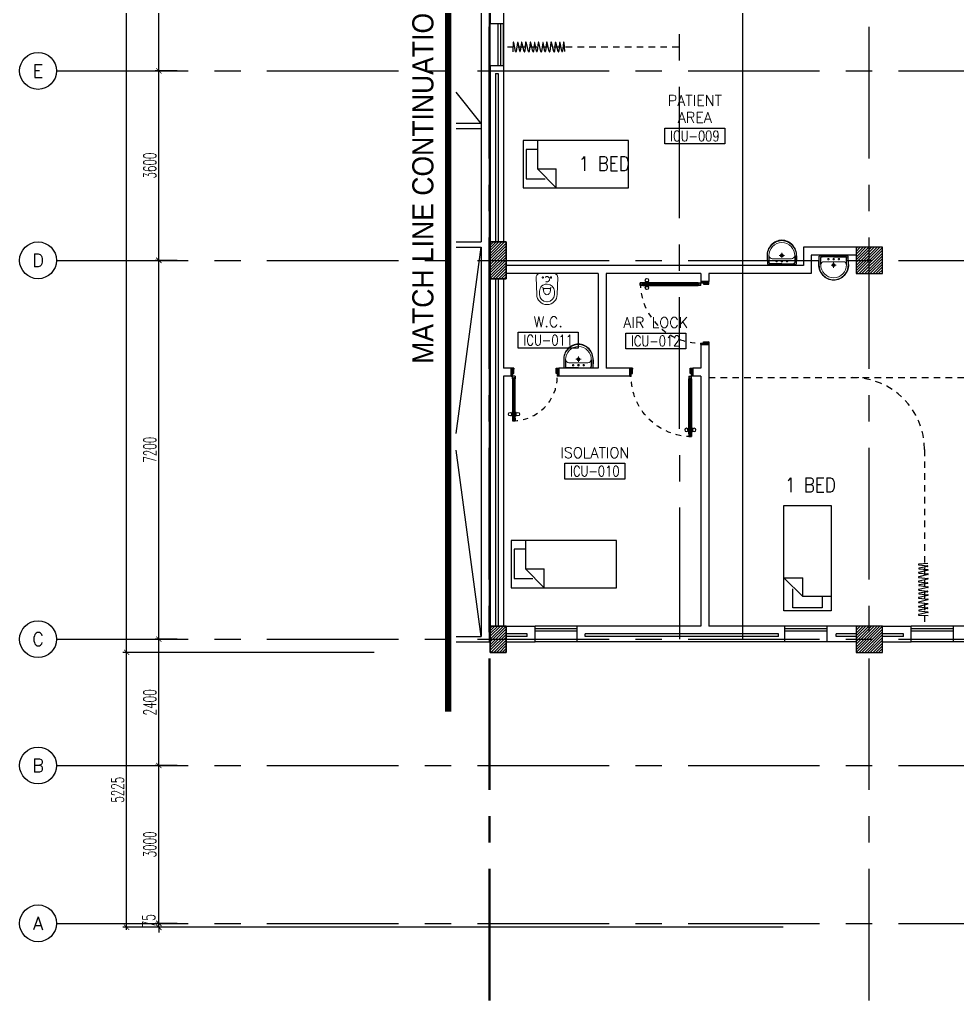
# Model space of a CAD drawing. Extents: x 0 to 93.9, y -1.5 to 78.
# Drawn here: x 0 to 17.82, y -1.46 to 17.17 of the extents above; entities that cross this region are included whole.
import ezdxf
from ezdxf.enums import TextEntityAlignment as Align

# ---------------------------------------------------------------- set-up
doc = ezdxf.new("R2010")
doc.units = 0
doc.header["$MEASUREMENT"] = 0
doc.header["$PDMODE"] = 34
for name, pattern in [('CENTER2', [1.125, 0.75, -0.125, 0.125, -0.125]), ('CENTERX2', [4, 2.5, -0.5, 0.5, -0.5]), ('DASHED', [0.75, 0.5, -0.25]), ('HIDDEN', [0.375, 0.25, -0.125]), ('HIDDEN2', [0.1875, 0.125, -0.0625])]:
    doc.linetypes.add(name, pattern=pattern)
doc.layers.get('0').update_dxf_attribs({"color": 11, "linetype": 'CONTINUOUS'})
doc.layers.get('DEFPOINTS').update_dxf_attribs({"color": 11, "linetype": 'CONTINUOUS'})
for name, color, linetype in [('A_CUBICLE_CURTAINS', 11, 'HIDDEN'), ('AX-CR', 11, 'CONTINUOUS'), ('AX-DIM', 11, 'CONTINUOUS'), ('AX-TXT', 11, 'CONTINUOUS'), ('AXES', 11, 'CENTERX2'), ('COL', 11, 'CONTINUOUS'), ('D_CURTAIN', 11, 'HIDDEN'), ('DOOR', 11, 'CONTINUOUS'), ('ELEV', 11, 'CONTINUOUS'), ('FIX', 11, 'CONTINUOUS'), ('FUR', 11, 'CONTINUOUS'), ('HAT', 11, 'CONTINUOUS'), ('INSUL', 11, 'CONTINUOUS'), ('RM-BOX', 11, 'CONTINUOUS'), ('RM-NAME', 11, 'CONTINUOUS'), ('RM-NO', 11, 'CONTINUOUS'), ('ROOF', 11, 'CONTINUOUS'), ('RS20', 11, 'CONTINUOUS'), ('SHAFT', 11, 'CONTINUOUS'), ('SUNI-FUR', 11, 'CONTINUOUS'), ('TXT1', 11, 'CONTINUOUS'), ('WALL', 11, 'CONTINUOUS'), ('WIN', 11, 'CONTINUOUS')]:
    doc.layers.add(name, color=color, linetype=linetype)
doc.styles.add('ROMANS', font='ROMANS.shx', dxfattribs={"width": 0.6})
doc.styles.add('RS20', font='ROMANS.shx', dxfattribs={"height": 0.2})
doc.styles.add('TTXT', font='swisse.ttf', dxfattribs={"width": 0.6})
doc.dimstyles.new('STANDARD in', dxfattribs={"dimtxt": 0.24, "dimasz": 0.1, "dimexe": 0.07, "dimexo": 0.05, "dimgap": 0.05, "dimtad": 1, "dimdec": 0, "dimlfac": 1000, "dimzin": 0, "dimdsep": 46, "dimtxsty": 'ROMANS', "dimblk": 'ARCHTICK', "dimcen": 0.05, "dimdle": 0.05, "dimclrd": 7, "dimclre": 7, "dimclrt": 2, "dimadec": 0, "dimazin": 0, "dimtfac": 1, "dimtdec": 0, "dimtmove": 2, "dimatfit": 3, "dimldrblk": 'ARCHTICK', "dimfxl": 0, "dimtolj": 1, "dimtzin": 0, "dimarcsym": 0})

# ---------------------------------------------------------------- blocks, each defined once
blk = doc.blocks.new('*X80')
at = {"color": 0}
for p, q in [((73379, 118298), (73831, 118750)), ((73379, 118351), (73778, 118750)), ((73379, 118404), (73725, 118750)), ((73379, 118457), (73672, 118750)), ((73379, 118510), (73619, 118750)), ((73379, 118563), (73566, 118750)), ((73379, 118616), (73513, 118750)), ((73379, 118669), (73460, 118750)), ((73379, 118722), (73407, 118750)), ((73384, 118250), (73879, 118745)), ((73437, 118250), (73879, 118692)), ((73490, 118250), (73879, 118639)), ((73543, 118250), (73879, 118586)), ((73596, 118250), (73879, 118533)), ((73649, 118250), (73879, 118480)), ((73702, 118250), (73879, 118427)), ((73755, 118250), (73879, 118374)), ((73808, 118250), (73879, 118321)), ((73861, 118250), (73879, 118268))]:
    blk.add_line(p, q, dxfattribs=at)
blk = doc.blocks.new('AXL')
at = {"layer": 'AX-CR'}
blk.add_circle((-350, 0), 350, dxfattribs=at)
at = {"layer": 'AX-TXT', "style": 'ROMANS'}
blk.add_attdef('AX', text='', height=250, dxfattribs=at).set_placement((-350, 0), align=Align.MIDDLE)
blk = doc.blocks.new('_ARCHTICK')
at = {"color": 0, "linetype": 'ByBlock', "const_width": 0.15}
blk.add_lwpolyline([(-0.5, -0.5), (0.5, 0.5)], dxfattribs=at)
blk = doc.blocks.new('*D125')
at = {"layer": 'AX-DIM', "color": 7, "lineweight": -2, "ltscale": 0.3}
for p, q in [((2.033, 5.1), (2.033, 64.52)), ((6.055, 64.47), (1.963, 64.47)), ((6.734, 5.15), (1.963, 5.15))]:
    blk.add_line(p, q, dxfattribs=at)
at = {"layer": 'DEFPOINTS', "color": 0, "ltscale": 0.3}
for p in [(2.033, 64.47), (6.105, 64.47), (6.784, 5.15)]:
    blk.add_point(p, dxfattribs=at)
at = {"layer": 'AX-DIM', "color": 7, "lineweight": -2, "ltscale": 0.3, "xscale": 0.1, "yscale": 0.1, "zscale": 0.1}
for p, rotation in [((2.033, 64.47), 90), ((2.033, 5.15), 270)]:
    blk.add_blockref('_ARCHTICK', p, dxfattribs=dict(at, rotation=rotation))
at = {"layer": 'AX-DIM', "color": 2, "ltscale": 0.3, "insert": (1.863, 34.81), "char_height": 0.24, "attachment_point": 5, "rotation": 90, "style": 'ROMANS'}
blk.add_mtext('\\A1;59320', dxfattribs=at)
blk = doc.blocks.new('*D114')
at = {"layer": 'AX-DIM', "color": 7, "lineweight": -2, "ltscale": 0.3}
for p, q in [((2.995, 19.8), (2.575, 19.8)), ((2.645, 16.15), (2.645, 19.85)), ((2.995, 16.2), (2.575, 16.2))]:
    blk.add_line(p, q, dxfattribs=at)
at = {"layer": 'DEFPOINTS', "color": 0, "ltscale": 0.3}
for p in [(2.645, 19.8), (3.045, 19.8), (3.045, 16.2)]:
    blk.add_point(p, dxfattribs=at)
at = {"layer": 'AX-DIM', "color": 7, "lineweight": -2, "ltscale": 0.3, "xscale": 0.1, "yscale": 0.1, "zscale": 0.1}
for p, rotation in [((2.645, 19.8), 90), ((2.645, 16.2), 270)]:
    blk.add_blockref('_ARCHTICK', p, dxfattribs=dict(at, rotation=rotation))
at = {"layer": 'AX-DIM', "color": 2, "ltscale": 0.3, "insert": (2.475, 18), "char_height": 0.24, "attachment_point": 5, "rotation": 90, "style": 'ROMANS'}
blk.add_mtext('\\A1;3600', dxfattribs=at)
blk = doc.blocks.new('*D113')
at = {"layer": 'AX-DIM', "color": 7, "lineweight": -2, "ltscale": 0.3}
for p, q in [((2.645, 12.55), (2.645, 16.25)), ((2.995, 16.2), (2.575, 16.2)), ((2.995, 12.6), (2.575, 12.6))]:
    blk.add_line(p, q, dxfattribs=at)
at = {"layer": 'DEFPOINTS', "color": 0, "ltscale": 0.3}
for p in [(2.645, 16.2), (3.045, 16.2), (3.045, 12.6)]:
    blk.add_point(p, dxfattribs=at)
at = {"layer": 'AX-DIM', "color": 7, "lineweight": -2, "ltscale": 0.3, "xscale": 0.1, "yscale": 0.1, "zscale": 0.1}
for p, rotation in [((2.645, 16.2), 90), ((2.645, 12.6), 270)]:
    blk.add_blockref('_ARCHTICK', p, dxfattribs=dict(at, rotation=rotation))
at = {"layer": 'AX-DIM', "color": 2, "ltscale": 0.3, "insert": (2.475, 14.4), "char_height": 0.24, "attachment_point": 5, "rotation": 90, "style": 'ROMANS'}
blk.add_mtext('\\A1;3600', dxfattribs=at)
blk = doc.blocks.new('*D112')
at = {"layer": 'AX-DIM', "color": 7, "lineweight": -2, "ltscale": 0.3}
for p, q in [((2.995, 12.6), (2.575, 12.6)), ((2.645, 5.35), (2.645, 12.65)), ((2.995, 5.4), (2.575, 5.4))]:
    blk.add_line(p, q, dxfattribs=at)
at = {"layer": 'DEFPOINTS', "color": 0, "ltscale": 0.3}
for p in [(2.645, 12.6), (3.045, 12.6), (3.045, 5.4)]:
    blk.add_point(p, dxfattribs=at)
at = {"layer": 'AX-DIM', "color": 7, "lineweight": -2, "ltscale": 0.3, "xscale": 0.1, "yscale": 0.1, "zscale": 0.1}
for p, rotation in [((2.645, 12.6), 90), ((2.645, 5.4), 270)]:
    blk.add_blockref('_ARCHTICK', p, dxfattribs=dict(at, rotation=rotation))
at = {"layer": 'AX-DIM', "color": 2, "ltscale": 0.3, "insert": (2.475, 9), "char_height": 0.24, "attachment_point": 5, "rotation": 90, "style": 'ROMANS'}
blk.add_mtext('\\A1;7200', dxfattribs=at)
blk = doc.blocks.new('*D111')
at = {"layer": 'AX-DIM', "color": 7, "lineweight": -2, "ltscale": 0.3}
for p, q in [((2.645, 2.95), (2.645, 5.45)), ((2.995, 5.4), (2.575, 5.4)), ((2.995, 3), (2.575, 3))]:
    blk.add_line(p, q, dxfattribs=at)
at = {"layer": 'DEFPOINTS', "color": 0, "ltscale": 0.3}
for p in [(2.645, 5.4), (3.045, 5.4), (3.045, 3)]:
    blk.add_point(p, dxfattribs=at)
at = {"layer": 'AX-DIM', "color": 7, "lineweight": -2, "ltscale": 0.3, "xscale": 0.1, "yscale": 0.1, "zscale": 0.1}
for p, rotation in [((2.645, 5.4), 90), ((2.645, 3), 270)]:
    blk.add_blockref('_ARCHTICK', p, dxfattribs=dict(at, rotation=rotation))
at = {"layer": 'AX-DIM', "color": 2, "ltscale": 0.3, "insert": (2.475, 4.2), "char_height": 0.24, "attachment_point": 5, "rotation": 90, "style": 'ROMANS'}
blk.add_mtext('\\A1;2400', dxfattribs=at)
blk = doc.blocks.new('*D110')
at = {"layer": 'AX-DIM', "color": 7, "lineweight": -2, "ltscale": 0.3}
for p, q in [((2.995, 3), (2.575, 3)), ((2.645, -0.05), (2.645, 3.05)), ((2.995, 0), (2.575, 0))]:
    blk.add_line(p, q, dxfattribs=at)
at = {"layer": 'DEFPOINTS', "color": 0, "ltscale": 0.3}
for p in [(2.645, 3), (3.045, 3), (3.045, 0)]:
    blk.add_point(p, dxfattribs=at)
at = {"layer": 'AX-DIM', "color": 7, "lineweight": -2, "ltscale": 0.3, "xscale": 0.1, "yscale": 0.1, "zscale": 0.1}
for p, rotation in [((2.645, 3), 90), ((2.645, 0), 270)]:
    blk.add_blockref('_ARCHTICK', p, dxfattribs=dict(at, rotation=rotation))
at = {"layer": 'AX-DIM', "color": 2, "ltscale": 0.3, "insert": (2.475, 1.5), "char_height": 0.24, "attachment_point": 5, "rotation": 90, "style": 'ROMANS'}
blk.add_mtext('\\A1;3000', dxfattribs=at)
blk = doc.blocks.new('COL50')
at = {"layer": 'COL'}
blk.add_lwpolyline([(-250, 250), (-250, -250), (250, -250), (250, 250)], close=True, dxfattribs=at)
blk = doc.blocks.new('*D108')
at = {"layer": 'AX-DIM', "color": 7, "lineweight": -2, "ltscale": 0.3}
for p, q in [((2.683, 5.15), (1.963, 5.15)), ((2.033, -0.125), (2.033, 5.2)), ((14.51, -0.075), (1.963, -0.075))]:
    blk.add_line(p, q, dxfattribs=at)
at = {"layer": 'DEFPOINTS', "color": 0, "ltscale": 0.3}
for p in [(2.033, 5.15), (2.733, 5.15), (14.56, -0.075)]:
    blk.add_point(p, dxfattribs=at)
at = {"layer": 'AX-DIM', "color": 7, "lineweight": -2, "ltscale": 0.3, "xscale": 0.1, "yscale": 0.1, "zscale": 0.1}
for p, rotation in [((2.033, 5.15), 90), ((2.033, -0.075), 270)]:
    blk.add_blockref('_ARCHTICK', p, dxfattribs=dict(at, rotation=rotation))
at = {"layer": 'AX-DIM', "color": 2, "ltscale": 0.3, "insert": (1.863, 2.538), "char_height": 0.24, "attachment_point": 5, "rotation": 90, "style": 'ROMANS'}
blk.add_mtext('\\A1;5225', dxfattribs=at)
blk = doc.blocks.new('*D107')
at = {"layer": 'AX-DIM', "color": 7, "lineweight": -2, "ltscale": 0.3}
for p, q in [((2.995, 0), (2.575, 0)), ((2.645, 0), (2.645, 0.1)), ((2.645, -0.075), (2.645, 0)), ((2.995, -0.075), (2.575, -0.075)), ((2.645, -0.075), (2.645, -0.175))]:
    blk.add_line(p, q, dxfattribs=at)
at = {"layer": 'DEFPOINTS', "color": 0, "ltscale": 0.3}
for p in [(2.645, 0), (3.045, 0), (3.045, -0.075)]:
    blk.add_point(p, dxfattribs=at)
at = {"layer": 'AX-DIM', "color": 7, "lineweight": -2, "ltscale": 0.3, "xscale": 0.1, "yscale": 0.1, "zscale": 0.1}
for p, rotation in [((2.645, 0), 270), ((2.645, -0.075), 90)]:
    blk.add_blockref('_ARCHTICK', p, dxfattribs=dict(at, rotation=rotation))
at = {"layer": 'AX-DIM', "color": 2, "ltscale": 0.3, "insert": (2.455, 0.048), "char_height": 0.24, "attachment_point": 5, "rotation": 90, "style": 'ROMANS'}
blk.add_mtext('\\A1;75', dxfattribs=at)
blk = doc.blocks.new('C11')
at = {"layer": 'HAT'}
h = blk.add_hatch(dxfattribs=at)
h.set_pattern_fill('ANSI31', color=256, scale=300, style=0)
h.set_pattern_definition([(45, (-248556.182, -75061.005), (-26.5165043, 26.5165043), [])])
h.paths.add_polyline_path([(300, 700), (0, 700), (0, 350), (300, 350)])
h.paths.add_polyline_path([(300, 350), (0, 350), (0, 0), (300, 0)])
at = {"layer": 'COL'}
blk.add_lwpolyline([(300, 700), (300, 0), (0, 0), (0, 700)], close=True, dxfattribs=at)
blk = doc.blocks.new('C-300')
at = {"layer": 'HAT', "linetype": 'ByBlock', "ltscale": 0.3}
h = blk.add_hatch(dxfattribs=at)
h.set_pattern_fill('ANSI31', color=8, scale=300, style=0)
h.set_pattern_definition([(45, (-258496.182, -82361.005), (-26.5165043, 26.5165043), [])])
h.paths.add_polyline_path([(300, 500), (0, 500), (0, 250), (300, 250)])
h.paths.add_polyline_path([(300, 250), (0, 250), (0, 0), (300, 0)])
at = {"layer": 'COL'}
blk.add_lwpolyline([(0, 500), (300, 500), (300, 0), (0, 0)], close=True, dxfattribs=at)
blk = doc.blocks.new('C')
at = {"layer": 'D_CURTAIN'}
for points in [[(0.229, 0.077), (0.229, 0.077, 0.848601), (0.219, 0.076), (0.202, -0.062, -0.855925), (0.192, -0.063), (0.167, 0.072, 0.866955), (0.157, 0.072), (0.144, -0.065, -0.843142), (0.134, -0.066), (0.099, 0.077, 0.845318), (0.089, 0.076), (0.076, -0.066, -0.842227), (0.066, -0.067), (0.029, 0.079, 0.837896), (0.019, 0.078), (0.004, -0.065, -0.84563), (-0.006, -0.065), (-0.04, 0.078, 0.842014), (-0.049, 0.078), (-0.065, -0.063, -0.866148), (-0.075, -0.063), (-0.099, 0.074, 0.854133), (-0.109, 0.074), (-0.129, -0.066, -0.838104), (-0.139, -0.067), (-0.17, 0.077, 0.84026), (-0.18, 0.077), (-0.183, -0.071)], [(0.639, -0.068), (0.628, 0.076, 0.848601), (0.618, 0.076), (0.601, -0.063, -0.855925), (0.591, -0.063), (0.566, 0.071, 0.866955), (0.556, 0.071), (0.542, -0.066, -0.843142), (0.533, -0.066), (0.497, 0.076, 0.845318), (0.488, 0.075), (0.474, -0.067, -0.842227), (0.465, -0.068), (0.427, 0.078, 0.837896), (0.417, 0.078), (0.403, -0.065, -0.84563), (0.393, -0.066), (0.359, 0.078, 0.842014), (0.349, 0.077), (0.334, -0.063, -0.866148), (0.324, -0.064), (0.299, 0.074, 0.854133), (0.29, 0.073), (0.27, -0.067, -0.838104), (0.26, -0.067), (0.229, 0.077, 0.84026), (0.219, 0.076)]]:
    blk.add_lwpolyline(points, format="xyb", dxfattribs=at)
blk = doc.blocks.new('DOOR100')
at = {"layer": 'DOOR', "color": 0, "linetype": 'ByBlock'}
for p, q in [((-82, 1205), (-91, 1205)), ((-91, 1205), (-91, 1140)), ((-82, 1140), (-91, 1140)), ((-75, 1218), (-82, 1218)), ((-82, 1128), (-82, 1218)), ((-82, 1205), (-82, 1140)), ((-75, 1128), (-82, 1128)), ((-25, 1300), (-75, 1300)), ((-75, 1300), (-25, 1300)), ((-75, 1250), (-75, 1300)), ((-58, 1250), (-75, 1250)), ((-42, 1270), (-58, 1270)), ((-58, 1250), (-58, 1270)), ((-42, 1250), (-42, 1270)), ((-25, 1250), (-42, 1250)), ((-25, 1250), (-25, 1300)), ((-25, 1218), (-18, 1218)), ((-25, 1128), (-18, 1128)), ((-18, 1128), (-18, 1218)), ((-18, 1205), (-9, 1205)), ((-18, 1205), (-18, 1140)), ((-18, 1140), (-9, 1140)), ((-9, 1205), (-9, 1140)), ((-75, 200), (-58, 200)), ((-75, 150), (-75, 200)), ((-58, 200), (-58, 180)), ((-42, 200), (-25, 200)), ((-42, 180), (-42, 200)), ((-25, 200), (-25, 150)), ((-1200, 0), (-1200, 150)), ((-1200, 150), (-1175, 150)), ((-1200, 150), (-1200, 0)), ((-1150, 0), (-1200, 0)), ((-1175, 150), (-1175, 100)), ((-1175, 100), (-1150, 100)), ((-1150, 100), (-1150, 0)), ((-75, 150), (-25, 150)), ((-58, 180), (-42, 180)), ((-50, 100), (-50, 0)), ((-25, 100), (-50, 100)), ((-50, 0), (0, 0)), ((0, 150), (-25, 150)), ((-25, 150), (-25, 100)), ((0, 150), (0, 0))]:
    blk.add_line(p, q, dxfattribs=at)
at = {"layer": 'DOOR', "linetype": 'ByBlock'}
for p, q in [((-75, 1250), (-75, 200)), ((-58, 200), (-58, 1250)), ((-42, 200), (-42, 1250)), ((-25, 200), (-25, 1250)), ((0, 0), (0, 150))]:
    blk.add_line(p, q, dxfattribs=at)
at = {"layer": 'DOOR', "color": 9, "linetype": 'ByBlock'}
for p, q in [((-1150, 0), (-1200, 114)), ((-1150, 0), (-1200, 40)), ((-1150, 0), (-1163, 100)), ((-50, 0), (0, 114)), ((-50, 0), (-37, 100)), ((-50, 0), (0, 40))]:
    blk.add_line(p, q, dxfattribs=at)
at = {"layer": 'DOOR', "color": 0, "linetype": 'ByBlock'}
for centre in [(-124, 1173), (24, 1173)]:
    blk.add_circle(centre, 32.4, dxfattribs=at)
at = {"layer": 'DOOR', "linetype": 'HIDDEN', "ltscale": 0.5}
blk.add_arc((-25, 150), 1150, 90, 180.0001, dxfattribs=at)
at = {"layer": 'DOOR', "color": 9, "linetype": 'ByBlock'}
for centre, radius, start, end in [((-1150, 0), 154, 103.7142, 108.8947), ((-1150, 0), 134, 100.72, 111.8402), ((-1150, 0), 94.4, 90, 121.9818), ((-1150, 0), 74.4, 90, 132.2236), ((-1150, 0), 54.4, 90, 156.7926), ((-1150, 0), 34.4, 90, 180), ((-1150, 0), 14.4, 90, 180), ((-50, 0), 94.4, 58.0182, 90), ((-50, 0), 74.4, 47.7764, 90), ((-50, 0), 54.4, 23.2074, 90), ((-50, 0), 34.4, 0, 90), ((-50, 0), 14.4, 0, 90), ((-50, 0), 134, 68.1598, 79.28), ((-50, 0), 114, 64.0838, 77.3774), ((-50, 0), 154, 71.1053, 76.2858)]:
    blk.add_arc(centre, radius, start, end, dxfattribs=at)
blk = doc.blocks.new('DOOR90')
at = {"layer": 'DOOR', "color": 0, "linetype": 'ByBlock'}
for p, q in [((-150, 0), (-150, -25)), ((-150, 0), (0, 0)), ((0, -50), (0, 0)), ((-1000, -25), (-1000, -75)), ((-1000, -75), (-1000, -25)), ((-950, -25), (-1000, -25)), ((-950, -75), (-1000, -75)), ((-970, -42), (-970, -58)), ((-950, -42), (-970, -42)), ((-950, -58), (-970, -58)), ((-950, -25), (-950, -42)), ((-950, -58), (-950, -75)), ((-918, -25), (-918, -18)), ((-828, -18), (-918, -18)), ((-918, -75), (-918, -82)), ((-828, -82), (-918, -82)), ((-905, -18), (-905, -9)), ((-905, -9), (-840, -9)), ((-905, -18), (-840, -18)), ((-905, -82), (-905, -91)), ((-905, -82), (-840, -82)), ((-905, -91), (-840, -91)), ((-840, -18), (-840, -9)), ((-840, -82), (-840, -91)), ((-828, -25), (-828, -18)), ((-828, -75), (-828, -82)), ((-200, -42), (-200, -25)), ((-200, -25), (-150, -25)), ((-180, -42), (-200, -42)), ((-200, -75), (-200, -58)), ((-200, -58), (-180, -58)), ((-150, -75), (-200, -75)), ((-180, -58), (-180, -42)), ((-150, -75), (-150, -25)), ((-150, -25), (-100, -25)), ((-100, -25), (-100, -50)), ((-100, -50), (0, -50)), ((-150, -900), (-150, -875)), ((-150, -875), (-100, -875)), ((0, -900), (-150, -900)), ((-150, -900), (0, -900)), ((-100, -850), (0, -850)), ((-100, -875), (-100, -850)), ((0, -850), (0, -900))]:
    blk.add_line(p, q, dxfattribs=at)
at = {"layer": 'DOOR', "color": 9, "linetype": 'ByBlock'}
for p, q in [((0, -50), (-114, 0)), ((0, -50), (-40, 0)), ((0, -50), (-100, -37)), ((0, -850), (-114, -900)), ((0, -850), (-100, -863)), ((0, -850), (-40, -900))]:
    blk.add_line(p, q, dxfattribs=at)
at = {"layer": 'DOOR', "linetype": 'ByBlock'}
for p, q in [((-200, -25), (-950, -25)), ((-200, -42), (-950, -42)), ((-200, -58), (-950, -58)), ((-950, -75), (-200, -75))]:
    blk.add_line(p, q, dxfattribs=at)
at = {"layer": 'DOOR', "color": 0, "linetype": 'ByBlock'}
for centre in [(-873, 24), (-873, -124)]:
    blk.add_circle(centre, 32.4, dxfattribs=at)
at = {"layer": 'DOOR', "color": 9, "linetype": 'ByBlock'}
for centre, radius, start, end in [((0, -50), 154, 161.1053, 166.2858), ((0, -50), 134, 158.1598, 169.28), ((0, -50), 94.4, 148.0182, 180), ((0, -50), 74.4, 137.7764, 180), ((0, -50), 114, 154.0838, 167.3774), ((0, -50), 54.4, 113.2074, 180), ((0, -50), 34.4, 90, 180), ((0, -50), 14.4, 90, 180), ((0, -850), 154, 193.7142, 198.8947), ((0, -850), 134, 190.72, 201.8402), ((0, -850), 94.4, 180, 211.9818), ((0, -850), 74.4, 180, 222.2236), ((0, -850), 54.4, 180, 246.7926), ((0, -850), 34.4, 180, 270), ((0, -850), 14.4, 180, 270)]:
    blk.add_arc(centre, radius, start, end, dxfattribs=at)
at = {"layer": 'DOOR', "linetype": 'HIDDEN', "ltscale": 0.5}
blk.add_arc((-150, -25), 850, 180, 270, dxfattribs=at)
blk = doc.blocks.new('LAV1')
at = {"layer": 'FIX', "linetype": 'ByBlock', "ltscale": 0.3}
for p, q in [((-280, 210), (-275, 50)), ((-245, 210), (-245, 85)), ((245, 210), (245, 85)), ((280, 210), (275, 50)), ((0, 60), (-220, 60)), ((0, 60), (220, 60))]:
    blk.add_line(p, q, dxfattribs=at)
at = {"layer": 'FIX', "linetype": 'Continuous', "lineweight": 20}
for p, q in [((-275, 210), (-275, 50)), ((275, 210), (275, 50)), ((0, 50), (-275, 50)), ((0, 50), (-252, 50)), ((0, 155), (-181, 155)), ((0, 155), (181, 155)), ((0, 50), (252, 50)), ((0, 50), (275, 50))]:
    blk.add_line(p, q, dxfattribs=at)
at = {"layer": 'FIX', "linetype": 'DASHED', "lineweight": 20, "ltscale": 0.05}
for p, q in [((50, 220), (-50, 220)), ((0, 170), (0, 270)), ((0, 170), (0, 270))]:
    blk.add_line(p, q, dxfattribs=at)
at = {"layer": 'FIX', "lineweight": 20}
for p, q in [((16, 107), (-15, 107)), ((0, 92), (0, 123))]:
    blk.add_line(p, q, dxfattribs=at)
for centre, radius in [((0, 220), 29.5), ((0, 220), 22.5), ((0, 107), 15.5)]:
    blk.add_circle(centre, radius, dxfattribs=at)
at = {"layer": 'FIX', "linetype": 'HIDDEN', "lineweight": 20, "ltscale": 0.05}
for centre in [(-100, 107), (100, 107)]:
    blk.add_circle(centre, 12.4, dxfattribs=at)
at = {"layer": 'FIX', "linetype": 'ByBlock', "ltscale": 0.3}
for centre, radius, start, end in [((7, 220), 287, 91.3776, 182.0064), ((-7, 220), 287, 357.9936, 88.6224), ((-220, 85), 24.9, 179.7021, 269.9486), ((220, 85), 24.9, 270.0514, 0.2979)]:
    blk.add_arc(centre, radius, start, end, dxfattribs=at)
at = {"layer": 'FIX', "linetype": 'Continuous', "lineweight": 20}
for centre, radius, start, end in [((8, 217), 283, 91.6988, 181.351), ((8, 212), 253, 91.7328, 180.4884), ((-8, 217), 283, 358.649, 88.3012), ((-8, 212), 253, 359.5116, 88.2672), ((-179, 222), 66.9, 190.2006, 268.0786), ((179, 222), 66.9, 271.9214, 349.7994)]:
    blk.add_arc(centre, radius, start, end, dxfattribs=at)
blk = doc.blocks.new('WC1')
at = {"layer": 'FIX', "lineweight": 20}
for p, q in [((-210, 204), (-538, 194)), ((-727, 5), (-727, -5)), ((-674, 5), (-674, -5)), ((-534, 24), (-540, 0)), ((-540, 0), (-534, -24)), ((-475, 141), (-538, 141)), ((-395, 76), (-490, 60)), ((-339, 5), (-339, -5)), ((-538, -141), (-475, -141)), ((-490, -60), (-395, -76)), ((-538, -194), (-210, -204))]:
    blk.add_line(p, q, dxfattribs=at)
at = {"layer": 'FIX', "linetype": 'Continuous', "lineweight": 20}
blk.add_line((-420, -47), (-420, 45), dxfattribs=at)
at = {"layer": 'FIX', "lineweight": 20}
blk.add_lwpolyline([(-213, -204), (-210, -204, 0.414214), (-137, -131), (-137, 0), (-137, 131, 0.414214), (-210, 204)], format="xyb", dxfattribs=at)
at = {"layer": 'FIX', "linetype": 'HIDDEN2', "lineweight": 20, "ltscale": 0.3}
blk.add_circle((-245, 0), 49.8, dxfattribs=at)
at = {"layer": 'FIX', "linetype": 'HIDDEN', "lineweight": 20, "ltscale": 0.05}
for centre in [(-213, 78), (-213, -77)]:
    blk.add_circle(centre, 11.6, dxfattribs=at)
at = {"layer": 'FIX', "lineweight": 20}
for centre, radius, start, end in [((-538, 5), 189, 90, 180), ((-538, 5), 136, 90, 180), ((-473, -7), 68.2, 128.9242, 152.8468), ((-464, -18), 82, 108.496, 128.9242), ((-475, 5), 136, 360, 90), ((-538, -5), 189, 180, 270), ((-538, -5), 136, 180, 270), ((-473, 7), 68.2, 207.1532, 231.0758), ((-464, 18), 82, 231.0758, 251.504), ((-475, -5), 136, 270, 0)]:
    blk.add_arc(centre, radius, start, end, dxfattribs=at)
at = {"layer": 'FIX', "linetype": 'Continuous', "lineweight": 20}
for centre, start, end in [((-443, 46), 357.6662, 91.6121), ((-442, -46), 268.3879, 2.3338)]:
    blk.add_arc(centre, 22.3, start, end, dxfattribs=at)
blk = doc.blocks.new('RM1')
at = {"layer": 'RM-BOX'}
blk.add_lwpolyline([(570, -200), (-570, -200), (-570, -500), (570, -500)], close=True, dxfattribs=at)
at = {"layer": 'RM-NAME', "style": 'ROMANS'}
for tag, p in [('ROOMNAME1', (0, 324)), ('ROOMNAME2', (0, 0))]:
    blk.add_attdef(tag, text='', height=200, dxfattribs=at).set_placement(p, align=Align.MIDDLE)
at = {"layer": 'RM-NO', "style": 'ROMANS', "width": 0.8}
blk.add_attdef('ROOMNO', text='', height=200, dxfattribs=at).set_placement((0, -350), align=Align.MIDDLE)

msp = doc.modelspace()

# ---------------------------------------------------------------- linework, layer by layer
at = {"layer": 'A_CUBICLE_CURTAINS', "ltscale": 0.5}
for p, q in [((12.5244, 16.65), (9.2671, 16.65)), ((13.0924, 10.3726), (37.1924, 10.3726)), ((17.1924, 9.0046), (17.1924, 5.65))]:
    msp.add_line(p, q, dxfattribs=at)
msp.add_arc((15.8244, 9.0046), 1.368, 0, 90, dxfattribs=at)
at = {"layer": 'AXES'}
for p, q in [((16.1424, -1.4643), (16.1424, 77.3484)), ((8.9224, -1.4643), (8.9224, 76.9984)), ((8.9424, -1.4643), (8.9424, 76.9984)), ((12.5424, 5.4), (12.5174, 64.22)), ((0.7, 16.2), (25.1424, 16.2)), ((0.7, 12.6), (25.1424, 12.6)), ((0.7, 5.4), (25.1424, 5.4)), ((0.7, 3), (25.1424, 3)), ((0.7, 0), (25.1424, 0))]:
    msp.add_line(p, q, dxfattribs=at)
at = {"layer": 'COL'}
msp.add_lwpolyline([(15.8924, 12.85), (15.8924, 12.35), (16.3924, 12.35), (16.3924, 12.85)], close=True, dxfattribs=at)
at = {"layer": 'ELEV', "linetype": 'CENTER2', "const_width": 0.12}
msp.add_lwpolyline([(8.1417, 4.0237), (8.1417, 67.862)], dxfattribs=at)
at = {"layer": 'FUR'}
for p, q in [((11.5684, 14.8784), (9.5684, 14.8784)), ((9.5684, 14.8784), (9.5684, 13.9784)), ((9.84, 14.8784), (9.84, 14.3395)), ((11.5684, 13.9784), (11.5684, 14.8784)), ((9.6239, 14.7085), (9.6239, 14.1506)), ((9.84, 14.7085), (9.6239, 14.7085)), ((9.84, 14.3395), (10.1935, 14.3395)), ((9.84, 14.3395), (10.1935, 13.9784)), ((10.1935, 13.9784), (10.1935, 14.3395)), ((9.6239, 14.1506), (9.9835, 14.1506)), ((9.5684, 13.9784), (11.5684, 13.9784)), ((14.5206, 5.9403), (14.5206, 7.9403)), ((14.5206, 7.9403), (15.4206, 7.9403)), ((15.4206, 7.9403), (15.4206, 5.9403)), ((11.3389, 7.2784), (9.3389, 7.2784)), ((9.3389, 7.2784), (9.3389, 6.3784)), ((9.6105, 7.2784), (9.6105, 6.7395)), ((11.3389, 6.3784), (11.3389, 7.2784)), ((9.3943, 7.1085), (9.3943, 6.5505)), ((9.6105, 7.1085), (9.3943, 7.1085)), ((9.6105, 6.7395), (9.9639, 6.7395)), ((9.6105, 6.7395), (9.9639, 6.3784)), ((9.9639, 6.3784), (9.9639, 6.7395)), ((9.3943, 6.5505), (9.754, 6.5505)), ((14.5206, 6.5653), (14.8818, 6.5653)), ((14.8818, 6.2119), (14.5206, 6.5653)), ((14.8818, 6.2119), (14.8818, 6.5653)), ((9.3389, 6.3784), (11.3389, 6.3784)), ((14.6928, 5.9957), (14.6928, 6.3554)), ((15.4206, 6.2119), (14.8818, 6.2119)), ((15.2507, 6.2119), (15.2507, 5.9957)), ((15.2507, 5.9957), (14.6928, 5.9957)), ((15.4206, 5.9403), (14.5206, 5.9403))]:
    msp.add_line(p, q, dxfattribs=at)
at = {"layer": 'INSUL'}
for p, q in [((9.0424, 16.15), (9.0424, 12.95)), ((9.0424, 16.15), (9.0924, 16.15)), ((9.0924, 16.15), (9.0924, 12.95)), ((9.0424, 12.25), (9.0424, 5.65)), ((9.0924, 12.25), (9.0924, 5.65)), ((9.6424, 5.5), (9.2424, 5.5)), ((9.6424, 5.45), (9.2424, 5.45)), ((9.6424, 5.45), (9.6424, 5.5)), ((10.7424, 5.45), (10.7424, 5.5)), ((14.4174, 5.5), (10.7424, 5.5)), ((14.4174, 5.45), (10.7424, 5.45)), ((14.4174, 5.45), (14.4174, 5.5)), ((15.8919, 5.5), (15.5174, 5.5)), ((15.5174, 5.45), (15.5174, 5.5)), ((15.8919, 5.45), (15.5174, 5.45)), ((16.7924, 5.5), (16.3924, 5.5)), ((16.7924, 5.45), (16.3924, 5.45)), ((16.7924, 5.45), (16.7924, 5.5))]:
    msp.add_line(p, q, dxfattribs=at)
at = {"layer": 'ROOF'}
for p, q in [((8.9224, 26.75), (8.9224, 5.35)), ((8.7724, 26.65), (8.7724, 12.95)), ((8.7724, 15.2), (8.2959, 15.2)), ((8.7724, 15.1), (8.2959, 15.1)), ((8.2959, 12.95), (8.7724, 12.95)), ((8.2959, 12.85), (8.7724, 12.85)), ((8.7724, 12.85), (8.7724, 5.45)), ((8.2959, 5.45), (8.7724, 5.45)), ((8.2959, 5.35), (8.9224, 5.35))]:
    msp.add_line(p, q, dxfattribs=at)
at = {"layer": 'SHAFT'}
for p, q in [((8.7724, 15.2), (8.2959, 15.7963)), ((8.2959, 9.3063), (8.7724, 12.85)), ((8.7724, 5.45), (8.2959, 8.9937))]:
    msp.add_line(p, q, dxfattribs=at)
at = {"layer": 'SUNI-FUR', "linetype": 'Continuous'}
msp.add_line((13.7424, 5.4), (13.7424, 64.22), dxfattribs=at)
at = {"layer": 'WALL'}
for p, q in [((8.9424, 19.45), (8.9424, 17.1)), ((9.1924, 19.45), (9.1924, 17.1)), ((8.9424, 17.1), (9.1924, 17.1)), ((8.9424, 16.3), (8.9424, 12.95)), ((8.9424, 16.3), (9.1924, 16.3)), ((9.1924, 16.3), (9.1924, 12.95)), ((8.9424, 12.35), (8.9424, 5.65)), ((9.1924, 12.25), (9.1924, 10.55)), ((9.1924, 10.4), (9.1924, 5.65)), ((9.2424, 5.65), (9.7924, 5.65)), ((9.7924, 5.35), (9.7924, 5.65)), ((10.5924, 5.35), (10.5924, 5.65)), ((12.9424, 5.65), (10.5924, 5.65)), ((14.5419, 5.65), (13.0924, 5.65)), ((14.5419, 5.35), (14.5419, 5.65)), ((15.8919, 5.65), (15.3419, 5.65)), ((15.3419, 5.35), (15.3419, 5.65)), ((16.3924, 5.65), (16.9424, 5.65)), ((16.9424, 5.35), (16.9424, 5.65)), ((21.7424, 5.65), (17.7424, 5.65)), ((17.7424, 5.35), (17.7424, 5.65)), ((9.2424, 5.35), (9.7924, 5.35)), ((14.5419, 5.35), (10.5924, 5.35)), ((15.8919, 5.35), (15.3419, 5.35)), ((16.3924, 5.35), (16.9424, 5.35)), ((19.4724, 5.35), (17.7424, 5.35))]:
    msp.add_line(p, q, dxfattribs=at)
at = {"layer": 'WALL', "linetype": 'ByBlock'}
for p, q in [((9.1924, 18.3), (9.1924, 12.95)), ((15.8924, 12.85), (14.8924, 12.85)), ((14.8924, 12.85), (14.8924, 12.5)), ((15.0424, 12.7), (15.0424, 12.35)), ((15.8924, 12.7), (15.0424, 12.7)), ((14.8924, 12.5), (9.2424, 12.5)), ((10.9924, 12.35), (9.2424, 12.35)), ((10.9924, 12.35), (10.9924, 10.55)), ((12.9424, 12.35), (11.1424, 12.35)), ((11.1424, 12.35), (11.1424, 10.55)), ((12.9424, 12.35), (12.9424, 12.2)), ((15.0424, 12.35), (13.0924, 12.35)), ((13.0924, 12.35), (13.0924, 12.2)), ((13.0924, 12.2), (12.9424, 12.2)), ((13.0924, 11), (12.9424, 11)), ((12.9424, 11), (12.9424, 10.55)), ((13.0924, 11), (13.0924, 5.65)), ((9.3424, 10.55), (9.1924, 10.55)), ((9.3424, 10.55), (9.3424, 10.4)), ((10.9924, 10.55), (10.2424, 10.55)), ((10.2424, 10.55), (10.2424, 10.4)), ((11.5924, 10.55), (11.1424, 10.55)), ((11.5924, 10.55), (11.5924, 10.4)), ((12.9424, 10.55), (12.7924, 10.55)), ((12.7924, 10.55), (12.7924, 10.4)), ((9.3424, 10.4), (9.1924, 10.4)), ((11.5924, 10.4), (10.2424, 10.4)), ((12.9424, 10.4), (12.7924, 10.4)), ((12.9424, 10.4), (12.9424, 5.65))]:
    msp.add_line(p, q, dxfattribs=at)
at = {"layer": 'WALL', "linetype": 'ByBlock', "ltscale": 0.3}
for points in [[(9.2424, 12.95), (8.9424, 12.95), (8.9424, 12.25), (9.2424, 12.25)], [(16.3924, 12.85), (15.8924, 12.85), (15.8924, 12.35), (16.3924, 12.35)], [(9.2424, 5.65), (8.9424, 5.65), (8.9424, 5.15), (9.2424, 5.15)], [(15.8924, 5.15), (16.3924, 5.15), (16.3924, 5.65), (15.8924, 5.65)]]:
    msp.add_lwpolyline(points, close=True, dxfattribs=at)
at = {"layer": 'WIN'}
for p, q in [((8.9424, 16.3), (8.9424, 17.1)), ((9.0924, 16.3), (9.0924, 17.1)), ((9.1424, 16.3), (9.1424, 17.1)), ((9.1924, 16.3), (9.1924, 17.1)), ((10.5924, 5.65), (9.7924, 5.65)), ((10.5924, 5.6), (9.7924, 5.6)), ((15.3419, 5.65), (14.5419, 5.65)), ((15.3419, 5.6), (14.5419, 5.6)), ((17.7424, 5.65), (16.9424, 5.65)), ((17.7424, 5.6), (16.9424, 5.6)), ((10.5924, 5.55), (9.7924, 5.55)), ((15.3419, 5.55), (14.5419, 5.55)), ((17.7424, 5.55), (16.9424, 5.55)), ((10.5924, 5.35), (9.7924, 5.35)), ((15.3419, 5.35), (14.5419, 5.35)), ((17.7424, 5.35), (16.9424, 5.35))]:
    msp.add_line(p, q, dxfattribs=at)

# ---------------------------------------------------------------- block references
at = {"layer": 'AXES', "xscale": 0.001, "yscale": 0.001, "zscale": 0.001}
for p, values in [((0.7, 16.2), {'AX': 'E'}), ((0.7, 12.6), {'AX': 'D'}), ((0.7, 5.4), {'AX': 'C'}), ((0.7, 3), {'AX': 'B'}), ((0.7, 0), {'AX': 'A'})]:
    msp.add_blockref('AXL', p, dxfattribs=at).add_auto_attribs(values)
at = {"layer": 'COL', "linetype": 'ByBlock', "xscale": 0.001, "yscale": 0.001, "zscale": 0.001}
msp.add_blockref('C11', (8.9424, 12.25), dxfattribs=at)
at = {"layer": 'COL', "color": 6, "linetype": 'ByBlock', "ltscale": 0.3, "xscale": 0.001, "yscale": 0.001, "zscale": 0.001}
msp.add_blockref('C-300', (8.9424, 5.15), dxfattribs=at)
at = {"layer": 'COL', "xscale": 0.001, "yscale": 0.001, "zscale": 0.001}
msp.add_blockref('COL50', (16.1424, 5.4), dxfattribs=at)
at = {"layer": 'D_CURTAIN', "ltscale": 2, "xscale": 1.2, "yscale": 1.2, "zscale": 1.2}
msp.add_blockref('C', (9.5915, 16.6484), dxfattribs=at)
at = {"layer": 'D_CURTAIN', "ltscale": 2, "xscale": 1.2, "yscale": 1.2, "zscale": 1.2, "rotation": 90}
msp.add_blockref('C', (17.1761, 6.0717), dxfattribs=at)
at = {"layer": 'DOOR', "color": 0, "linetype": 'ByBlock', "yscale": 0.001, "zscale": 0.001}
for name, p, xscale, rotation in [('DOOR100', (13.0924, 12.2), 0.001, 90), ('DOOR90', (9.3424, 10.55), 0.001, 90), ('DOOR100', (12.7924, 10.55), -0.001, 180)]:
    msp.add_blockref(name, p, dxfattribs=dict(at, xscale=xscale, rotation=rotation))
at = {"layer": 'FIX', "xscale": 0.001, "yscale": 0.001, "zscale": 0.001}
for p in [(14.4819, 12.4749), (10.6174, 10.5)]:
    msp.add_blockref('LAV1', p, dxfattribs=at)
at = {"layer": 'FIX', "yscale": 0.001, "zscale": 0.001}
for name, p, xscale, rotation in [('LAV1', (15.4664, 12.7296), -0.001, 180), ('WC1', (10.0196, 12.487), 0.001, 90)]:
    msp.add_blockref(name, p, dxfattribs=dict(at, xscale=xscale, rotation=rotation))
at = {"layer": 'HAT', "xscale": 0.001, "yscale": 0.001, "zscale": 0.001}
for p in [(-57.4869, -105.8997), (-57.4869, -113.0997)]:
    msp.add_blockref('*X80', p, dxfattribs=at)
at = {"layer": 'RM-NAME'}
ref = msp.add_blockref('RM1', (12.8294, 15.3141), dxfattribs=dict(at, xscale=-0.001, yscale=0.001, zscale=0.001))
ref.add_attrib('ROOMNO', 'ICU-009', dxfattribs={"layer": 'RM-NO', "height": 0.2, "style": 'ROMANS', "width": 0.8}).set_placement((12.8294, 14.9641), align=Align.MIDDLE)
ref.add_attrib('ROOMNAME2', 'AREA', dxfattribs={"height": 0.2, "style": 'ROMANS'}).set_placement((12.8294, 15.3141), align=Align.MIDDLE)
ref.add_attrib('ROOMNAME1', 'PATIENT', dxfattribs={"height": 0.2, "style": 'ROMANS'}).set_placement((12.8294, 15.6379), align=Align.MIDDLE)
ref = msp.add_blockref('RM1', (10.0429, 11.4321), dxfattribs=dict(at, xscale=-0.001, yscale=0.001, zscale=0.001))
ref.add_attrib('ROOMNO', 'ICU-011', dxfattribs={"layer": 'RM-NO', "height": 0.2, "style": 'ROMANS', "width": 0.8}).set_placement((10.0429, 11.0821), align=Align.MIDDLE)
ref.add_attrib('ROOMNAME2', 'W.C.', dxfattribs={"height": 0.2, "style": 'ROMANS'}).set_placement((10.0429, 11.4321), align=Align.MIDDLE)
ref = msp.add_blockref('RM1', (12.0855, 11.4186), dxfattribs=dict(at, xscale=-0.001, yscale=0.001, zscale=0.001))
ref.add_attrib('ROOMNO', 'ICU-012', dxfattribs={"layer": 'RM-NO', "height": 0.2, "style": 'ROMANS', "width": 0.8}).set_placement((12.0855, 11.0686), align=Align.MIDDLE)
ref.add_attrib('ROOMNAME2', 'AIR LOCK', dxfattribs={"height": 0.2, "style": 'ROMANS'}).set_placement((12.0855, 11.4186), align=Align.MIDDLE)
ref = msp.add_blockref('RM1', (10.9278, 8.9435), dxfattribs=dict(at, xscale=-0.001, yscale=0.001, zscale=0.001))
ref.add_attrib('ROOMNO', 'ICU-010', dxfattribs={"layer": 'RM-NO', "height": 0.2, "style": 'ROMANS', "width": 0.8}).set_placement((10.9278, 8.5935), align=Align.MIDDLE)
ref.add_attrib('ROOMNAME2', 'ISOLATION', dxfattribs={"height": 0.2, "style": 'ROMANS'}).set_placement((10.9278, 8.9435), align=Align.MIDDLE)

# ---------------------------------------------------------------- texts
at = {"layer": 'RS20', "style": 'RS20', "width": 0.85}
for p in [(11.108, 14.4391), (15.0251, 8.3318)]:
    msp.add_text('1 BED', height=0.2736, dxfattribs=at).set_placement(p, align=Align.MIDDLE)
at = {"layer": 'TXT1', "color": 6, "style": 'TTXT', "width": 0.9}
msp.add_text('MATCH LINE CONTINUATION SHEET No. MH-E-30', height=0.401182, rotation=90, dxfattribs=at).set_placement((7.8621, 10.634))

# ---------------------------------------------------------------- dimensions: what is measured, and where the dimension line sits
at = {"layer": 'AX-DIM'}
for base, p1, p2, picture, middle in [((2.0333, 64.47), (6.7838, 5.15), (6.1053, 64.47), '*D125', (1.8633, 34.81)), ((2.6448, 19.8), (3.0448, 16.2), (3.0448, 19.8), '*D114', (2.4748, 18)), ((2.6448, 16.2), (3.0448, 12.6), (3.0448, 16.2), '*D113', (2.4748, 14.4)), ((2.6448, 12.6), (3.0448, 5.4), (3.0448, 12.6), '*D112', (2.4748, 9)), ((2.6448, 5.4), (3.0448, 3), (3.0448, 5.4), '*D111', (2.4748, 4.2)), ((2.0333, 5.15), (14.5596, -0.075), (2.7333, 5.15), '*D108', (1.8633, 2.5375)), ((2.6448, 3), (3.0448, 0), (3.0448, 3), '*D110', (2.4748, 1.5))]:
    dim = msp.add_linear_dim(base=base, p1=p1, p2=p2, angle=90, dimstyle='STANDARD in', dxfattribs=at)
    dim.commit()
    dim.dimension.update_dxf_attribs({"geometry": picture, "text_midpoint": middle})
dim = msp.add_linear_dim(base=(2.6448, 0), p1=(3.0448, -0.075), p2=(3.0448, 0), angle=90, dimstyle='STANDARD in', dxfattribs=at)
dim.commit()
dim.dimension.update_dxf_attribs({"geometry": '*D107', "text_midpoint": (2.4547, 0.0476), "dimtype": 160})

doc.saveas('drawing.dxf')
